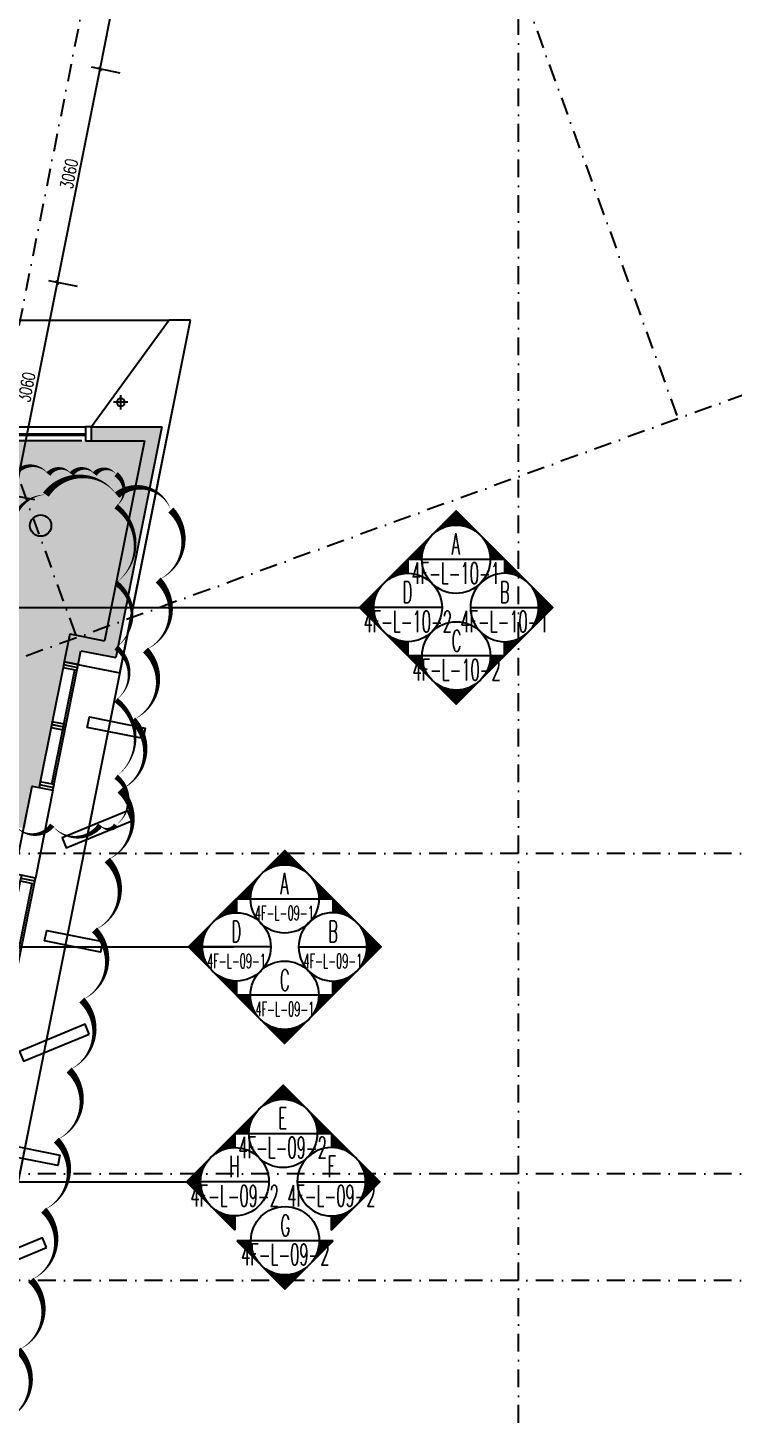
# Model space of a CAD drawing. Extents: x -354516 to 794396, y -401250 to -150594.
# Drawn here: x 32100 to 42020, y -338342 to -318843 of the extents above; entities that cross this region are included whole.
import ezdxf
from ezdxf.enums import TextEntityAlignment as Align

# ---------------------------------------------------------------- set-up
doc = ezdxf.new("R2010")
doc.units = 0
doc.header["$LTSCALE"] = 1000
doc.header["$MEASUREMENT"] = 0
doc.linetypes.add('DASHDOT2', pattern=[0.5, 0.25, -0.125, 0, -0.125])
doc.linetypes.add('DOTE', pattern=[2.4200000000000004, 2, -0.2, 0.02, -0.2])
doc.layers.add('0-地面材质_material hatch', color=251, linetype='Continuous', transparency=0.3)
for name, color, linetype in [('0-设备风口（修改）', 71, 'Continuous'), ('A-轴线1', 1, 'DOTE'), ('an-wall', 4, 'Continuous'), ('an-wndw', 2, 'Continuous'), ('an-wndw-mull-h', 2, 'Continuous'), ('A填-灰度80', 252, 'Continuous'), ('A标-文字', 7, 'Continuous'), ('A标-索引', 3, 'Continuous'), ('P-完成面', 4, 'Continuous'), ('PIPE', 3, 'Continuous'), ('PUB_DIM', 3, 'Continuous'), ('S-PLT', 30, 'Continuous'), ('SEE', 5, 'Continuous'), ('text', 7, 'Continuous'), ('WALL', 2, 'Continuous'), ('WINDOW', 4, 'Continuous'), ('墙体', 7, 'Continuous')]:
    doc.layers.add(name, color=color, linetype=linetype)
doc.layers.add('修改', color=1, linetype='Continuous', plot=False)
doc.styles.add('DIM', font='SimSun.ttf', dxfattribs={"width": 0.7})
doc.styles.add('DIM_FONT', font='SIMPLEX', dxfattribs={"width": 0.7, "bigfont": 'GBCBIG'})
doc.styles.add('HT', font='romant.shx', dxfattribs={"width": 0.8, "bigfont": 'tjhts.shx'})
doc.dimstyles.new('_TCH_ARCH&&50', dxfattribs={"dimscale": 0.5, "dimtxt": 350, "dimasz": 100, "dimexe": 250, "dimexo": 300, "dimgap": 100, "dimtad": 1, "dimdec": 0, "dimzin": 0, "dimdsep": 46, "dimtxsty": 'DIM_FONT', "dimblk": 'ARCHTICK', "dimcen": 0.09, "dimclrd": 3, "dimclre": 3, "dimclrt": 7, "dimazin": 2, "dimtfac": 1, "dimtdec": 0, "dimtix": 1, "dimtmove": 2, "dimatfit": 3, "dimfxl": 0, "dimtolj": 1, "dimtzin": 0, "dimarcsym": 0})
doc.dimstyles.new('DIM', dxfattribs={"dimtxt": 2.5, "dimasz": 1, "dimexe": 1, "dimexo": 1, "dimgap": 1, "dimtad": 1, "dimdec": 0, "dimzin": 0, "dimdsep": 46, "dimtxsty": 'DIM', "dimblk": 'ARCHTICK', "dimcen": 0, "dimclrd": 5, "dimclre": 5, "dimclrt": 35, "dimadec": 0, "dimazin": 0, "dimtfac": 0.5, "dimtdec": 0, "dimtix": 1, "dimtmove": 2, "dimatfit": 2, "dimldrblk": 'A', "dimfxl": 0, "dimtolj": 1, "dimtzin": 0, "dimlwd": -1, "dimlwe": -1, "dimarcsym": 0})

# ---------------------------------------------------------------- blocks, each defined once
blk = doc.blocks.new('dfdgdgd')
blk.add_line((0, 3.337860107421875e-06), (0, -200.0000000000291))
blk.add_lwpolyline([(-40, -200.0000000000291), (40, -200), (39.99999999994179, 3.337831003591418e-06), (-40, 3.337860107421875e-06)], close=True)
blk = doc.blocks.new('A$C4BD07983')
at = {"layer": 'an-wndw-mull-h'}
blk.add_line((0, 0), (0, 200), dxfattribs=at)
blk.add_lwpolyline([(40, 200), (-40, 200), (-40, 0), (40, 0)], close=True, dxfattribs=at)
blk = doc.blocks.new('UBB side window')
at = {"layer": 'SEE'}
blk.add_lwpolyline([(498339312.4512978, 3089844225.575787), (498338990.8208402, 3089842617.423478)], dxfattribs=at)
at = {"layer": 'WINDOW'}
for points in [[(498339171.2476849, 3089842499.753798), (498339524.2567283, 3089844264.799013)], [(498339157.5195555, 3089842584.083735), (498339479.1500173, 3089844192.236043)]]:
    blk.add_lwpolyline(points, dxfattribs=at)
at = {"rotation": 258.6900676666284}
for p in [(498339320.2959497, 3089844264.799012), (498338982.976195, 3089842578.200251)]:
    blk.add_blockref('A$C4BD07983', p, dxfattribs=at)
blk = doc.blocks.new('UBB Side Wall Model')
at = {"layer": 'an-wall'}
for points in [[(498339593.7218609, 3089843082.418824), (498339623.1392811, 3089843229.505925), (498340407.6038216, 3089843072.613017), (498340378.1864014, 3089842925.525916), (498339593.7218609, 3089843082.418824)], [(498340222.4406039, 3089841771.246619), (498340165.3277573, 3089841909.948179), (498339240.6506904, 3089841529.195868), (498339297.7635369, 3089841390.494308), (498340222.4373651, 3089841771.245285)], [(498338993.7218611, 3089840082.418824), (498339023.1392813, 3089840229.505925), (498339807.6038218, 3089840072.613017), (498339778.1864016, 3089839925.525916), (498338993.7218611, 3089840082.418824)], [(498339622.4406028, 3089838771.246619), (498339565.3277563, 3089838909.948179), (498338640.6506894, 3089838529.195869), (498338697.7635359, 3089838390.494309), (498339622.437364, 3089838771.245286)]]:
    blk.add_lwpolyline(points, dxfattribs=at)
for points in [[(498339111.247325, 3089842199.751999), (498338864.2563683, 3089840964.797215), (498338570.082167, 3089841023.632054), (498338817.0731237, 3089842258.586838)], [(498338511.2473313, 3089839199.751998), (498338264.2563745, 3089837964.797214), (498337970.0821733, 3089838023.632053), (498338217.07313, 3089839258.586837)]]:
    blk.add_lwpolyline(points, close=True, dxfattribs=at)
blk.add_point((498339902.6047739, 3089843097.127534), dxfattribs=at)
at = {"layer": 'an-wndw'}
for p in [(498339602.6047739, 3089841597.127534), (498339302.6047739, 3089840097.127534), (498339002.6047739, 3089838597.127534)]:
    blk.add_point(p, dxfattribs=at)
for p in [(-60.00035989284515, -300.0017981529236), (-660.0003592967987, -3300.001798152924)]:
    blk.add_blockref('UBB side window', p, dxfattribs=at)
blk = doc.blocks.new('$TwtSys$00000128')
h = blk.add_hatch(color=8)
h.dxf.hatch_style = 1
edge = h.paths.add_edge_path()
edge.add_arc((0, 0), 1, 0, 360)
blk.add_circle((0, 0, 9.999999999999692e-09), 1)
blk = doc.blocks.new('PIPE-110')
for p, q in [((86987.5, -205523.5), (87187.5, -205523.5)), ((87087.5, -205623.5), (87087.5, -205423.5))]:
    blk.add_line(p, q)
blk.add_circle((87087.5, -205523.5), 55)
blk = doc.blocks.new('PIPE2')
at = {"layer": 'PIPE', "xscale": -1}
blk.add_blockref('PIPE-110', (162570.4012063491, 13749.17935932573), dxfattribs=at)
blk = doc.blocks.new('GRID')
at = {"layer": '墙体', "color": 250, "linetype": 'DASHDOT2', "lineweight": -3}
for p, q in [((77197.54485809845, 78431.95526751818), (60479.22139371942, -5159.66205437691)), ((77777.57567745063, 75547.46846030443), (83181.49394199622, 60700.32505188708)), ((80936.38350671661, 36586.54070517188), (80936.38350671664, 72586.54070517188)), ((69320.34209037747, 72469.28717037343), (74724.26035492303, 57622.14376195607)), ((94457.8053914271, 64804.5667717951), (66267.02676784988, 54543.96247202507)), ((107436.3835067166, 54586.54070517188), (-19063.61649328339, 54586.54070517188)), ((107436.3835067166, 50086.54070517188), (71936.38350671662, 50086.54070517188)), ((107436.3835067166, 48586.54070517188), (-19063.61649328339, 48586.54070517188))]:
    blk.add_line(p, q, dxfattribs=at)
blk = doc.blocks.new('_ArchTick')
at = {"color": 0, "linetype": 'ByBlock', "const_width": 0.4}
blk.add_lwpolyline([(-0.5, -0.5), (0.5, 0.5)], dxfattribs=at)
blk = doc.blocks.new('*D411')
at = {"layer": 'Defpoints', "color": 0}
for p in [(31917.35667919738, -325422.249383989), (32347.22011239474, -325508.2207260942), (31747.21827783654, -328508.2768170221)]:
    blk.add_point(p, dxfattribs=at)
at = {"layer": 'PUB_DIM', "color": 3, "lineweight": -2}
for p, q in [((31317.35484463915, -328422.3054749169), (31917.35667919738, -325422.249383989)), ((32200.13292256832, -325478.8037481908), (31794.78402100871, -325397.7352357361)), ((31600.13108801012, -328478.8598391186), (31194.78218645048, -328397.791326664))]:
    blk.add_line(p, q, dxfattribs=at)
at = {"layer": 'PUB_DIM', "color": 3, "lineweight": -2, "xscale": 50, "yscale": 50, "zscale": 50}
for p, rotation in [((31917.35667919738, -325422.249383989), 78.69023984409351), ((31317.35484463915, -328422.3054749169), 258.6902398440935)]:
    blk.add_blockref('_ArchTick', p, dxfattribs=dict(at, rotation=rotation))
at = {"layer": 'PUB_DIM', "color": 7, "insert": (31482.52583791074, -326895.3118663748), "char_height": 175, "attachment_point": 5, "rotation": 78.69023984409351, "style": 'DIM_FONT'}
blk.add_mtext('\\A1;3060', dxfattribs=at)
blk = doc.blocks.new('*D412')
at = {"layer": 'Defpoints', "color": 0}
for p in [(32517.35575859307, -322422.2070690894), (32947.21919179038, -322508.1784111946), (32347.22011239474, -325508.2207260942)]:
    blk.add_point(p, dxfattribs=at)
at = {"layer": 'PUB_DIM', "color": 3, "lineweight": -2}
for p, q in [((31917.35667919741, -325422.249383989), (32517.35575859307, -322422.2070690894)), ((32800.13200196397, -322478.7614332911), (32394.7831004044, -322397.6929208365)), ((32200.13292256832, -325478.8037481908), (31794.78402100874, -325397.7352357361))]:
    blk.add_line(p, q, dxfattribs=at)
at = {"layer": 'PUB_DIM', "color": 3, "lineweight": -2, "xscale": 50, "yscale": 50, "zscale": 50}
for p, rotation in [((32517.35575859307, -322422.2070690894), 78.69023984409351), ((31917.35667919741, -325422.249383989), 258.6902398440935)]:
    blk.add_blockref('_ArchTick', p, dxfattribs=dict(at, rotation=rotation))
at = {"layer": 'PUB_DIM', "color": 7, "insert": (32082.52629488772, -323895.262663461), "char_height": 175, "attachment_point": 5, "rotation": 78.69023984409351, "style": 'DIM_FONT'}
blk.add_mtext('\\A1;3060', dxfattribs=at)
blk = doc.blocks.new('*D413')
at = {"layer": 'Defpoints', "color": 0}
for p in [(33117.35483790396, -319422.1647546139), (33547.21827110122, -319508.1360967191), (32947.21919179038, -322508.1784111946)]:
    blk.add_point(p, dxfattribs=at)
at = {"layer": 'PUB_DIM', "color": 3, "lineweight": -2}
for p, q in [((33400.13108127481, -319478.7191188157), (32994.78217971528, -319397.6506063611)), ((32517.35575859313, -322422.2070690894), (33117.35483790396, -319422.1647546139)), ((32800.13200196397, -322478.7614332911), (32394.78310040444, -322397.6929208366))]:
    blk.add_line(p, q, dxfattribs=at)
at = {"layer": 'PUB_DIM', "color": 3, "lineweight": -2, "xscale": 50, "yscale": 50, "zscale": 50}
for p, rotation in [((33117.35483790396, -319422.1647546139), 78.69023984409351), ((32517.35575859313, -322422.2070690894), 258.6902398440935)]:
    blk.add_blockref('_ArchTick', p, dxfattribs=dict(at, rotation=rotation))
at = {"layer": 'PUB_DIM', "color": 7, "insert": (32682.52537424102, -320895.2203487735), "char_height": 175, "attachment_point": 5, "rotation": 78.69023984409351, "style": 'DIM_FONT'}
blk.add_mtext('\\A1;3060', dxfattribs=at)
blk = doc.blocks.new('*D428')
at = {"layer": 'Defpoints', "color": 0}
for p in [(33569.04365229097, -317163.685362124), (34133.32980887614, -317276.540828457), (33547.21827110122, -319508.1360967191)]:
    blk.add_point(p, dxfattribs=at)
at = {"layer": 'PUB_DIM', "color": 3, "lineweight": -2}
for p, q in [((33117.35483790391, -319422.1647546139), (33569.04365229097, -317163.685362124)), ((33986.24261904973, -317247.1238505536), (33446.4709941023, -317139.1712138711)), ((33400.13108127481, -319478.7191188157), (32994.78217971524, -319397.650606361))]:
    blk.add_line(p, q, dxfattribs=at)
at = {"layer": 'PUB_DIM', "color": 3, "lineweight": -2, "xscale": 50, "yscale": 50, "zscale": 50}
for p, rotation in [((33569.04365229097, -317163.685362124), 78.69023984409351), ((33117.35483790391, -319422.1647546139), 258.6902398440935)]:
    blk.add_blockref('_ArchTick', p, dxfattribs=dict(at, rotation=rotation))
at = {"layer": 'PUB_DIM', "color": 7, "insert": (33208.36932108992, -318265.9594952908), "char_height": 175, "attachment_point": 5, "rotation": 78.69023984409351, "style": 'DIM_FONT'}
blk.add_mtext('\\A1;2300', dxfattribs=at)
blk = doc.blocks.new('A$C60322C3B')
at = {"layer": 'A标-索引'}
h = blk.add_hatch(dxfattribs=at)
h.set_pattern_fill('ANSI31', color=3, scale=10, style=0)
h.set_pattern_definition([(45, (-499755.9274758964, -166059.0656559148), (-11.22532015133644, 11.22532015133644), [])])
edge = h.paths.add_edge_path()
edge.add_line((-451.4783820866141, 452.4577604662627), (-904.284684085229, -0.3485404054517858))
edge.add_line((-904.2846840852872, -0.3485404053935781), (-639.0368938521133, -0.3485407547559589))
edge.add_ellipse((1.327918718568981, -0.3485415987670422), major_axis=(-0.4054723741044724, 640.3646842939327), ratio=0.9999999998537377, start_angle=404.963720827264, end_angle=449.9637208272668, ccw=False)
edge = h.paths.add_edge_path()
edge.add_line((1.327919911826029, 905.2640613380354), (-451.4783820866141, 452.4577604662627))
edge.add_ellipse((1.327918718801811, -0.3485415984177962), major_axis=(0.0001325876241709353, 640.3648126643536), ratio=0.9999999998537082, start_angle=315.00001178763426, end_angle=405.00001178762705, ccw=False)
edge.add_line((454.134220717242, 452.4577592734713), (1.327919911767822, 905.2640613380936))
edge = h.paths.add_edge_path()
edge.add_line((906.9405215231236, -0.3485427916748449), (454.1342207171838, 452.4577592734131))
edge.add_ellipse((1.327918719034642, -0.3485415987670422), major_axis=(-0.1922822936071592, 640.3647837962156), ratio=0.9999999998534758, start_angle=269.9827957249632, end_angle=314.9827957249526, ccw=False)
edge.add_line((641.6927312898915, -0.3485424417303875), (906.94052152324, -0.3485427916748449))
at = {"layer": 'A标-索引', "color": 60}
blk.add_line((-904.2846840852872, -0.3485404053935781), (906.9405215231236, -0.3485427910927683), dxfattribs=at)
blk.add_lwpolyline([(906.9405215231236, -0.3485427910927683), (1.327919911593199, 905.2640613380354), (-904.2846840852872, -0.3485404053935781)], dxfattribs=at)
blk.add_circle((0, 0), 640.3648125708895, dxfattribs=at)
at = {"layer": 'A标-文字', "color": 4, "style": 'HT', "width": 0.7}
for tag, p in [('E', (-5.460666131228209, 286.5336820804514)), ('-', (24.09126845281571, -264.1707114572637))]:
    blk.add_attdef(tag, text='', height=350, rotation=0.5956162231914178, dxfattribs=at).set_placement(p, align=Align.MIDDLE_CENTER)
blk = doc.blocks.new('A$C3EF60822')
at = {"layer": 'A填-灰度80'}
h = blk.add_hatch(dxfattribs=at)
h.set_pattern_fill('ANSI31', color=256, scale=10, style=0)
h.set_pattern_definition([(44.99999999999999, (-498751.2942502147, -165054.4324314244), (-11.22532015133644, 11.22532015133644), [])])
edge = h.paths.add_edge_path()
edge.add_line((-452.4577598054893, 451.4783826828934), (0.348541596555151, 904.2846840849379))
edge.add_line((0.3485415964532876, 904.2846840848797), (0.3485415964532876, 639.0368938516767))
edge.add_ellipse((0.3485415966715664, -1.327918719151057), major_axis=(-452.806301402132, 452.8063014021317), ratio=0.999999999999968, start_angle=-44.9999999999853, end_angle=1.103016363531548e-11)
edge = h.paths.add_edge_path()
edge.add_line((-905.2640612074174, -1.327918719442096), (-452.4577598055475, 451.478382682777))
edge.add_ellipse((0.3485415964387357, -1.327918719151057), major_axis=(-452.8063014020444, 452.8063014020444), ratio=0.9999999999999679, start_angle=0, end_angle=89.99999999999818)
edge.add_line((-452.4577598054893, -454.1342201211955), (-905.2640612073592, -1.327918719354784))
edge = h.paths.add_edge_path()
edge.add_line((0.348541596904397, -906.9405215235893), (-452.457759805664, -454.1342201211664))
edge.add_ellipse((0.3485415966715664, -1.327918719267473), major_axis=(452.8063014021027, 452.8063014021026), ratio=0.9999999999999467, start_angle=179.9999999999779, end_angle=224.9999999999807)
edge.add_line((0.3485415964387357, -641.6927312901244), (0.3485415969626047, -906.9405215235893))
at = {"color": 60}
for p, q in [((0.3485415964532876, 904.2846840848797), (0.2468180223368108, 640.3647650049534)), ((640.3648125708569, 3.403984010219574e-07), (-640.3648125708569, -3.403984010219574e-07)), ((0.3485415964387357, -906.9405215235893), (0, -640.3648125708569))]:
    blk.add_line(p, q, dxfattribs=at)
for points in [[(0.3485415964387357, -906.9405215235893), (-905.2640612074174, -1.327918719034642), (0.3485415964532876, 904.2846840848797)], [(0.3485415964532876, 904.2846840848797), (0.3485415964387357, 640.3647177177481)], [(0.3485415964387357, -640.3647177177481), (0.3485415964387357, -906.9405215235893)]]:
    blk.add_lwpolyline(points, dxfattribs=at)
blk.add_circle((0, 0), 640.3648125708894, dxfattribs=at)
at = {"layer": 'A标-文字', "color": 4, "style": 'HT', "width": 0.7}
for tag, p in [('X', (150.9757389156131, 346.4964550924499)), ('XX', (337.5704697009757, -202.5753468793408))]:
    blk.add_attdef(tag, text='', height=350, rotation=0.5956162215543248, dxfattribs=at).set_placement(p, align=Align.MIDDLE_CENTER)
blk = doc.blocks.new('A')
at = {"color": 134}
for p, q in [((-0.3688396396728422, 3.638e-12), (-2.127066897330223, 0)), ((-1.435067392276323, 1.147654099946521), (-1.089590771724032, 1.437450103912849)), ((-1.435067392276323, 1.147654099946521), (-0.3688396396728422, 0)), ((-1.435067392276323, -1.147654099946521), (-0.3688396396728422, 0)), ((-1.089590771724032, 1.437450103912849), (0, 0)), ((-1.089590771724032, -1.437450103912849), (0, 0)), ((-1.435067392276323, -1.147654099946521), (-1.089590771724032, -1.437450103912849))]:
    blk.add_line(p, q, dxfattribs=at)
for points in [[(-1.435067392276323, 1.147654099946521), (-1.089590771724032, 1.437450103912849), (-0.3688396396728422, 0), (0, 0)], [(-1.435067392276323, -1.147654099946521), (-1.089590771724032, -1.437450103912849), (-0.3688396396728422, 0), (0, 0)]]:
    blk.add_solid(points, dxfattribs=at)

msp = doc.modelspace()

# ---------------------------------------------------------------- hatches: boundary and pattern name
at = {"layer": '0-地面材质_material hatch'}
h = msp.add_hatch(dxfattribs=at)
h.set_pattern_fill('AR-CONC', color=256, scale=75)
h.set_pattern_definition([(49.99999999999999, (-498310856.1664237, -3090192758.000448), (537.9451369505651, -47.06410123694633), [56.25, -618.75]), (355, (-498310856.1664237, -3090192758.000448), (-104.06350020975, 564.1441002750089), [45, -495]), (100.45144446, (-498310811.337663, -3090192761.922456), (433.881635045334, 517.0799932264721), [47.80514399999993, -525.856583999999]), (46.18420000000002, (-498310856.1664237, -3090192608.000448), (800.4309980036793, -124.1394605948074), [84.37499999999987, -928.124999999999]), (96.63563549, (-498310789.463865, -3090192618.345428), (700.9964592556713, 730.5889505809129), [71.7077565, -788.7853199999998]), (351.1841639899999, (-498310856.1664237, -3090192608.000448), (700.9964587910798, 730.5889502024926), [67.5, -742.5000007499999]), (21, (-498310781.1664237, -3090192645.500448), (447.6802890888462, -301.9641679990041), [56.25, -618.75]), (326.0000000000001, (-498310781.1664237, -3090192645.500448), (182.4864989411863, 543.8625337851397), [45, -495]), (71.45144474, (-498310743.8597332, -3090192670.664129), (630.1667825474783, 241.8983646047654), [47.8051425, -525.856584]), (37.50000000000001, (-498310856.1664237, -3090192758.000448), (9.119891487968001, 249.6703903734836), [0, -488.9999999999999, 0, -502.5, 0, -496.875]), (7.499999999999999, (-498310856.1664237, -3090192758.000448), (197.3021530816115, 295.8087839117702), [0, -286.5, 0, -477.75, 0, -189.375]), (327.5, (-498311023.4164237, -3090192758.000448), (400.3668271293068, -16.91615380078482), [0, -187.5, 0, -585, 0, -776.25]), (317.5, (-498311098.4164237, -3090192758.000448), (437.3896270067897, 75.07873674923829), [0, -243.75, 0, -388.5, 0, -551.25])])
h.paths.add_polyline_path([(33161.07551696338, -327557.8591785752), (33742.63383295574, -324650.084573301), (19719.94133427181, -324649.5220709168), (16502.04363181629, -329440.3274975144), (16502.04363181629, -330049.9999981247), (16758.87795329944, -330049.9999981247), (16758.87795335203, -330249.9999980915), (18258.87795334429, -330249.9999980915), (18258.87795341091, -330049.9999981247), (20700.00000008383, -330050.0022583329), (20700.00000008383, -329850.0000014626), (21300.00000008383, -329850.0000014626), (21300.00514903107, -330049.7925987564), (24000.00000008383, -330049.9999981247), (27600.03032299318, -330049.6302376114), (32066.67535083008, -330085.5473542188), (32160.91139140167, -329499.4136143051), (32262.78032233753, -329519.7873998009), (32665.84469791689, -327458.8130150162)])
at = {"layer": 'WALL'}
h = msp.add_hatch(color=250, dxfattribs=at)
h.dxf.hatch_style = 1
h.paths.add_polyline_path([(32994.70287625052, -324450.0000013314), (33986.61180732605, -324450.0000013314), (33337.57999836248, -327695.1401020162), (32847.31785975178, -327597.087101894), (32808.09463320557, -327793.2032371285), (32611.97849749306, -327753.9800104867), (32690.39631070521, -327361.7417825343), (33180.68735445169, -327459.8005637173), (33742.63383295486, -324650.0845734626), (32994.7028762282, -324650.0845733793)])

# ---------------------------------------------------------------- linework, layer by layer
at = {"layer": '0-设备风口（修改）'}
msp.add_lwpolyline([(31920, -330049.999998092, 0, 75, 0.5), (32445, -330049.999998092, 0, 75, 0.5), (33120, -330049.999998092, 0, 75, 0.5), (33341.5, -330049.999998092, 0, 75, 0.5), (33341.5, -329369.1856436279, 0, 75, 0.5), (33341.5, -328291.2295823931, 0, 75, 0.5), (33341.5, -327553.6806983905, 0, 75, 0.5), (33341.5, -326645.9282257718, 0, 75, 0.5), (33341.5, -325567.9721645369, 0, 75, 0.5), (33341.5, -325117.5, 0, 75, 0.5), (33041.5, -325117.5, 0, 75, 0.5), (32716.5, -325117.5, 0, 75, 0.5), (32391.5, -325117.5, 0, 75, 0.5), (31916.5, -325117.5, 0, 75, 0.5)], format="xyseb", dxfattribs=at)
at = {"layer": 'P-完成面'}
for p, q in [((20799.99532317824, -322949.9999985705), (34088.59434805514, -322950.0019070518)), ((21188.61761040241, -388949.9999982854), (34388.61760962754, -322950.0000021001)), ((34088.59434805514, -322950.0019070518), (32994.70287625048, -324450.0000013315)), ((33396.41461901437, -327910.8681695678), (34388.59434805514, -322950.0000023842)), ((34388.59434805514, -322950.0000023842), (34088.59434805514, -322950.0019070518)), ((32611.94963279684, -327753.9751723384), (33396.44284701454, -327910.8738151696))]:
    msp.add_line(p, q, dxfattribs=at)
for points in [[(22108.56458519869, -384350.0000014305), (33506.19993142069, -327362.0870404065)], [(32937.56012255698, -328675.5816270849), (32966.97754270583, -328528.4945261022), (33751.44208324701, -328685.3874346754), (33722.02466303855, -328832.474535658), (32937.56012249738, -328675.5816270849)], [(32634.36662550567, -328676.6298427082), (32438.27663912176, -328637.4101080395)], [(33566.27886427194, -329986.7538320562), (33509.16601771861, -329848.0522720357), (32584.48895079643, -330228.8045823118), (32641.60179734975, -330367.5061423322), (33566.27562547475, -329986.7551657697)]]:
    msp.add_lwpolyline(points, dxfattribs=at)
msp.add_lwpolyline([(32455.08559269458, -329558.248453333), (32208.09463597089, -330793.2032377264), (31913.92043472081, -330734.3683983823), (32160.9113913849, -329499.4136144659)], close=True, dxfattribs=at)
at = {"layer": 'WALL', "color": 0}
for p, q in [((32994.70287622821, -324650.0000013315), (32994.70287625048, -324450.0000013315)), ((32994.70287625051, -324450.0000013314), (33986.61180732605, -324450.0000013314)), ((33986.61180732605, -324450.0000013314), (33337.57999836238, -327695.1401020162)), ((32994.7028762282, -324650.0845733793), (33742.63383295486, -324650.0845734626)), ((33742.63383295486, -324650.0845734626), (33180.6873544517, -327459.8005637173)), ((32690.39631070521, -327361.7417825343), (32611.94963279684, -327753.9751723384)), ((32690.39631070521, -327361.7417825343), (33180.68735445169, -327459.8005637173)), ((32808.09463272753, -327793.2032370329), (32847.31785975178, -327597.087101894)), ((32847.31785975178, -327597.087101894), (33337.57999836238, -327695.1401020162))]:
    msp.add_line(p, q, dxfattribs=at)
at = {"layer": 'WINDOW'}
for p, q in [((20879.995323286, -324449.9999999757), (32914.70287625051, -324450.0000013172)), ((32994.70287625051, -324450.0000013315), (32914.70287625051, -324450.0000013226)), ((32914.70287625051, -324450.0000013226), (32914.70287622821, -324650.0000013226)), ((32994.70287622821, -324650.0000013315), (32994.70287625051, -324450.0000013315)), ((32859.99532330036, -324650.0000014305), (20879.99532326371, -324650.0000000953)), ((32914.70287622821, -324650.0000013226), (32994.70287622821, -324650.0000013315))]:
    msp.add_line(p, q, dxfattribs=at)
at = {"layer": 'WINDOW', "color": 3}
for p, q in [((31540.06287623963, -324550.0000011693), (32914.70287623962, -324550.0000013225)), ((31540.0628762374, -324570.0000011693), (32914.7028762374, -324570.0000013224))]:
    msp.add_line(p, q, dxfattribs=at)
at = {"layer": '修改'}
msp.add_lwpolyline([(31787.34244937586, -338410.4888128017, 0, 100, 0.52056705), (31966.29075310605, -337426.630334873, 0, 100, 0.52056705), (32145.23905683623, -336442.7718569444, 0, 100, 0.52056705), (32324.1873605664, -335458.9133790158, 0, 100, 0.52056705), (32503.1356642966, -334475.0549010871, 0, 100, 0.52056705), (32682.08396802677, -333491.1964231584, 0, 100, 0.52056705), (32861.03227175697, -332507.3379452298, 0, 100, 0.52056705), (33039.98057548713, -331523.4794673011, 0, 100, 0.52056705), (33218.92887921732, -330539.6209893724, 0, 100, 0.52056705), (33397.8771829475, -329555.7625114438, 0, 100, 0.52056705), (33576.82548667768, -328571.9040335151, 0, 100, 0.52056705), (33755.77379040787, -327588.0455555865, 0, 100, 0.52056705), (33934.72209413804, -326604.1870776578, 0, 100, 0.52056705), (34113.67039786823, -325620.3285997292, 0, 100, 0.52056705), (33355.5246915748, -325412.1303021548, 0, 100, 0.52056705), (32355.55697375539, -325404.095171848, 0, 100, 0.52056705), (31913.35428714215, -326086.8744183563, 0, 100, 0.52056705)], format="xyseb", dxfattribs=at)

# ---------------------------------------------------------------- block references
at = {"layer": 'A-轴线1'}
msp.add_blockref('GRID', (-41936.38350665566, -385036.5407097827), dxfattribs=at)
at = {"layer": 'A标-索引'}
ref = msp.add_blockref('A$C60322C3B', (38123.54107908568, -326311.9257036051), dxfattribs=dict(at, xscale=0.75, yscale=0.75, zscale=0.75))
ref.add_attrib('XX', '4F-L-10-1', dxfattribs={"layer": 'text', "color": 4, "height": 300, "style": 'HT', "width": 0.5}).set_placement((38118.48199492636, -326510.0537371981), align=Align.MIDDLE_CENTER)
ref.add_attrib('X', 'A', dxfattribs={"layer": 'text', "color": 4, "height": 300, "style": 'HT', "width": 0.5}).set_placement((38119.44557948726, -326097.0254420448), align=Align.MIDDLE_CENTER)
ref = msp.add_blockref('A$C3EF60822', (37445.06615982439, -326990.4006219728), dxfattribs=dict(at, xscale=0.75, yscale=0.75, zscale=0.75))
ref.add_attrib('XX', '4F-L-10-2', dxfattribs={"layer": 'text', "color": 4, "height": 300, "style": 'HT', "width": 0.5}).set_placement((37443.83080913407, -327188.5286555658), align=Align.MIDDLE_CENTER)
ref.add_attrib('X', 'D', dxfattribs={"layer": 'text', "color": 4, "height": 300, "style": 'HT', "width": 0.5}).set_placement((37440.97066022597, -326775.5003604125), align=Align.MIDDLE_CENTER)
ref = msp.add_blockref('A$C3EF60822', (38804.00787642541, -326990.400623762), dxfattribs=dict(at, xscale=-0.75, yscale=0.75, zscale=0.75))
ref.add_attrib('XX', '4F-L-10-1', dxfattribs={"layer": 'text', "color": 4, "height": 300, "style": 'HT', "width": 0.5}).set_placement((38805.24322711573, -327188.528657355), align=Align.MIDDLE_CENTER)
ref.add_attrib('X', 'B', dxfattribs={"layer": 'text', "color": 4, "height": 300, "style": 'HT', "width": 0.5}).set_placement((38808.10337602384, -326775.5003622017), align=Align.MIDDLE_CENTER)
ref = msp.add_blockref('A$C60322C3B', (38125.53295716412, -327670.8674202088), dxfattribs=dict(at, xscale=0.75, yscale=0.75, zscale=0.75, rotation=180))
ref.add_attrib('XX', '4F-L-10-2', dxfattribs={"layer": 'text', "color": 4, "height": 300, "rotation": 2.668042644536231e-08, "style": 'HT', "width": 0.5}).set_placement((38130.59204112088, -327864.385050192), align=Align.MIDDLE_CENTER)
ref.add_attrib('X', 'C', dxfattribs={"layer": 'text', "color": 4, "height": 300, "rotation": 2.668042644536231e-08, "style": 'HT', "width": 0.5}).set_placement((38129.62845685614, -327456.9646338315), align=Align.MIDDLE_CENTER)
ref = msp.add_blockref('A$C60322C3B', (35713.59046315146, -331084.9845703673), dxfattribs=dict(at, xscale=0.75, yscale=0.75, zscale=0.75))
ref.add_attrib('XX', '4F-L-09-1', dxfattribs={"layer": 'text', "color": 4, "height": 200, "style": 'HT', "width": 0.5}).set_placement((35708.53137899213, -331283.1126039603), align=Align.MIDDLE_CENTER)
ref.add_attrib('X', 'A', dxfattribs={"layer": 'text', "color": 4, "height": 300, "style": 'HT', "width": 0.5}).set_placement((35709.49496355304, -330870.084308807), align=Align.MIDDLE_CENTER)
ref = msp.add_blockref('A$C3EF60822', (35037.45503911279, -331759.5335650774), dxfattribs=dict(at, xscale=0.75, yscale=0.75, zscale=0.75))
ref.add_attrib('XX', '4F-L-09-1', dxfattribs={"layer": 'text', "color": 4, "height": 200, "style": 'HT', "width": 0.5}).set_placement((35036.21968842251, -331957.6615986704), align=Align.MIDDLE_CENTER)
ref.add_attrib('X', 'D', dxfattribs={"layer": 'text', "color": 4, "height": 300, "style": 'HT', "width": 0.5}).set_placement((35033.35953951436, -331544.6333035171), align=Align.MIDDLE_CENTER)
ref = msp.add_blockref('A$C3EF60822', (36389.72588719013, -331759.5335650774), dxfattribs=dict(at, xscale=-0.75, yscale=0.75, zscale=0.75))
ref.add_attrib('XX', '4F-L-09-1', dxfattribs={"layer": 'text', "color": 4, "height": 200, "style": 'HT', "width": 0.5}).set_placement((36390.96123788039, -331957.6615986704), align=Align.MIDDLE_CENTER)
ref.add_attrib('X', 'B', dxfattribs={"layer": 'text', "color": 4, "height": 300, "style": 'HT', "width": 0.5}).set_placement((36393.82138678855, -331544.6333035171), align=Align.MIDDLE_CENTER)
ref = msp.add_blockref('A$C60322C3B', (35711.25096792883, -332440.0003615241), dxfattribs=dict(at, xscale=0.75, yscale=0.75, zscale=0.75, rotation=180))
ref.add_attrib('XX', '4F-L-09-1', dxfattribs={"layer": 'text', "color": 4, "height": 200, "rotation": 2.668042644536231e-08, "style": 'HT', "width": 0.5}).set_placement((35716.31005188559, -332633.5179915073), align=Align.MIDDLE_CENTER)
ref.add_attrib('X', 'C', dxfattribs={"layer": 'text', "color": 4, "height": 300, "rotation": 2.668042644536231e-08, "style": 'HT', "width": 0.5}).set_placement((35715.34646762085, -332226.0975751468), align=Align.MIDDLE_CENTER)
ref = msp.add_blockref('A$C60322C3B', (35690.24274849684, -334382.6767829643), dxfattribs=dict(at, xscale=0.75, yscale=0.75, zscale=0.75))
ref.add_attrib('XX', '4F-L-09-2', dxfattribs={"layer": 'text', "color": 4, "height": 300, "style": 'HT', "width": 0.5}).set_placement((35685.18366433752, -334580.8048165573), align=Align.MIDDLE_CENTER)
ref.add_attrib('X', 'E', dxfattribs={"layer": 'text', "color": 4, "height": 300, "style": 'HT', "width": 0.5}).set_placement((35686.14724889842, -334167.776521404), align=Align.MIDDLE_CENTER)
ref = msp.add_blockref('A$C3EF60822', (35011.76782923553, -335061.1517013321), dxfattribs=dict(at, xscale=0.75, yscale=0.75, zscale=0.75))
ref.add_attrib('XX', '4F-L-09-2', dxfattribs={"layer": 'text', "color": 4, "height": 300, "style": 'HT', "width": 0.5}).set_placement((35010.53247854522, -335259.279734925), align=Align.MIDDLE_CENTER)
ref.add_attrib('X', 'H', dxfattribs={"layer": 'text', "color": 4, "height": 300, "style": 'HT', "width": 0.5}).set_placement((35007.67232963711, -334846.2514397717), align=Align.MIDDLE_CENTER)
ref = msp.add_blockref('A$C3EF60822', (36370.70954583653, -335061.1517031213), dxfattribs=dict(at, xscale=-0.75, yscale=0.75, zscale=0.75))
ref.add_attrib('XX', '4F-L-09-2', dxfattribs={"layer": 'text', "color": 4, "height": 300, "style": 'HT', "width": 0.5}).set_placement((36371.94489652685, -335259.2797367143), align=Align.MIDDLE_CENTER)
ref.add_attrib('X', 'F', dxfattribs={"layer": 'text', "color": 4, "height": 300, "style": 'HT', "width": 0.5}).set_placement((36374.80504543495, -334846.251441561), align=Align.MIDDLE_CENTER)
ref = msp.add_blockref('A$C60322C3B', (35718.37346795542, -335889.5533461424), dxfattribs=dict(at, xscale=0.75, yscale=0.75, zscale=0.75, rotation=180))
ref.add_attrib('XX', '4F-L-09-2', dxfattribs={"layer": 'text', "color": 4, "height": 300, "rotation": 2.668042644536231e-08, "style": 'HT', "width": 0.5}).set_placement((35723.43255191218, -336083.0709761255), align=Align.MIDDLE_CENTER)
ref.add_attrib('X', 'G', dxfattribs={"layer": 'text', "color": 4, "height": 300, "rotation": 2.668042644536231e-08, "style": 'HT', "width": 0.5}).set_placement((35722.46896764744, -335675.6505597651), align=Align.MIDDLE_CENTER)
at = {"layer": 'P-完成面'}
for name, p in [('UBB side window', (-498306716.1620975, -3090172058.00225)), ('UBB Side Wall Model', (-498307256.1617404, -3090174758.000451))]:
    msp.add_blockref(name, p, dxfattribs=at)
at = {"layer": 'P-完成面', "rotation": 258.6900674980298}
msp.add_blockref('dfdgdgd', (32631.53512800526, -328676.0608513968), dxfattribs=at)
at = {"layer": 'PIPE'}
msp.add_blockref('PIPE2', (-42074.92995289603, -132331.5077675633), dxfattribs=at)
at = {"layer": 'S-PLT', "xscale": 150.0000015, "yscale": 150.0000015, "zscale": 150.0000015}
msp.add_blockref('$TwtSys$00000128', (32281.13259070161, -325839.5766991234), dxfattribs=at)

# ---------------------------------------------------------------- dimensions: what is measured, and where the dimension line sits
at = {"layer": 'PUB_DIM', "color": 250}
for base, p1, p2, text, picture, middle in [((33569.04365229097, -317163.685362124), (33547.21827110122, -319508.1360967191), (34133.32980887614, -317276.5408284571), '2300', '*D428', (33208.36932108992, -318265.9594952908)), ((33117.35483790396, -319422.1647546139), (32947.2191917904, -322508.1784111945), (33547.21827110122, -319508.1360967191), '3060', '*D413', (32682.52537424102, -320895.2203487735)), ((32517.35575859307, -322422.2070690894), (32347.22011239474, -325508.2207260942), (32947.2191917904, -322508.1784111945), '3060', '*D412', (32082.52629488772, -323895.262663461)), ((31917.35667919738, -325422.249383989), (31747.21827783655, -328508.276817022), (32347.22011239474, -325508.2207260942), '3060', '*D411', (31482.52583791074, -326895.3118663748))]:
    dim = msp.add_linear_dim(base=base, p1=p1, p2=p2, angle=258.6902398440935, text=text, dimstyle='_TCH_ARCH&&50', dxfattribs=at)
    dim.commit()
    dim.dimension.update_dxf_attribs({"geometry": picture, "text_midpoint": middle})

# ---------------------------------------------------------------- leaders
at = {"layer": 'A标-索引', "color": 3}
for points in [[(28038.0060841043, -326991.3965610121), (36766.11811391883, -326991.3965610121)], [(26263.45798541419, -331760.5295041167), (34991.57001522872, -331760.5295041167)], [(26238.89188873187, -335062.1476403713), (34332.81978332997, -335062.1476403713)]]:
    msp.add_leader(points, dimstyle='DIM', override={"dimasz": 100, "dimgap": 1, "dimtad": 0, "dimclrd": 256}, dxfattribs=at)

doc.saveas('drawing.dxf')
